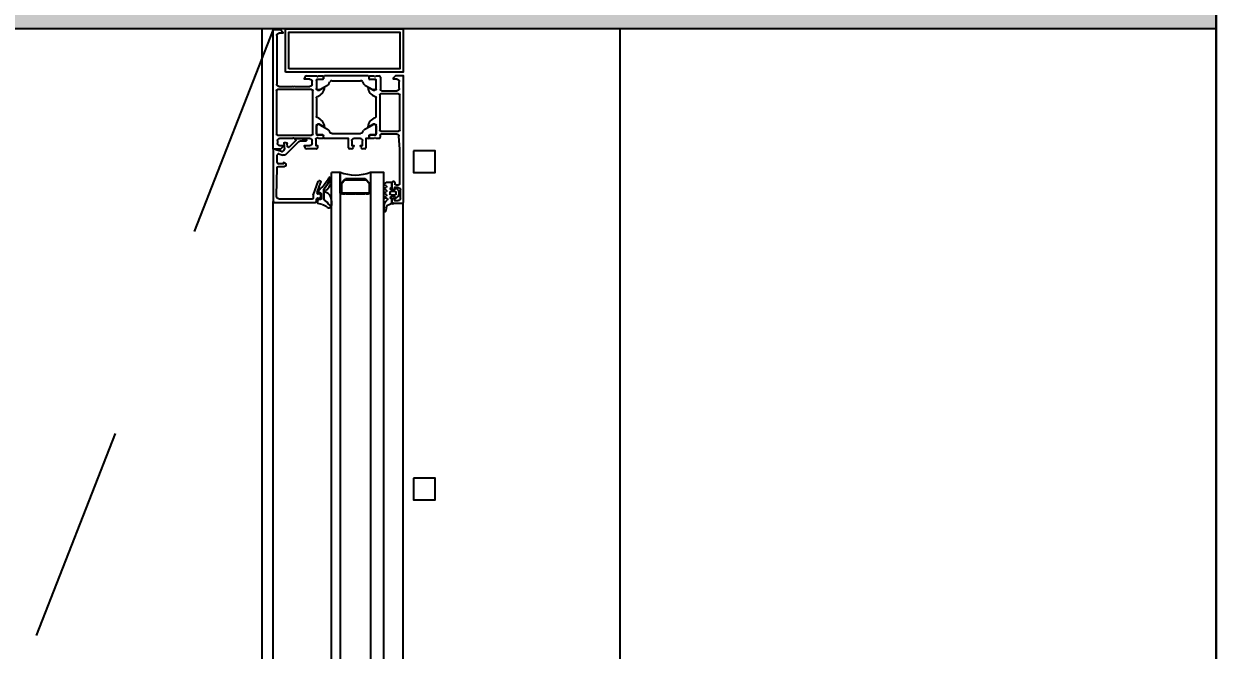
# Model space of a CAD drawing. Header units: metres. Extents: x 493 to 630, y -132 to -15.
# Drawn here: x 570.395 to 570.945, y -85.541 to -85.252 of the extents above; entities that cross this region are included whole.
import ezdxf

# ---------------------------------------------------------------- set-up
doc = ezdxf.new("R2010")
doc.units = ezdxf.units.M
doc.header["$MEASUREMENT"] = 0
doc.header["$PDMODE"] = 3
doc.linetypes.add('HIDDEN2', pattern=[0.1875, 0.125, -0.0625])
for name, color, linetype in [('a_caramida', 2, 'Continuous'), ('a_cote_50', 9, 'Continuous'), ('a_gipscarton', 41, 'Continuous'), ('a_pereti_hasuri', 253, 'Continuous'), ('a_punctat', 40, 'HIDDEN2'), ('a_sticla', 4, 'Continuous'), ('a_tamplarie_ferestre', 6, 'Continuous'), ('a_vederi', 74, 'Continuous'), ('a_vederi subtiri', 124, 'Continuous')]:
    doc.layers.add(name, color=color, linetype=linetype)
doc.styles.get("Standard").update_dxf_attribs({"font": 'ARIALN.TTF'})
doc.dimstyles.new('50 cote', dxfattribs={"dimtxt": 0.09, "dimasz": 0.06, "dimexe": 0, "dimexo": 0, "dimgap": 0.018, "dimtad": 1, "dimdec": 1, "dimlfac": 100, "dimrnd": 0.5, "dimdsep": 46, "dimtxsty": 'Standard', "dimblk": 'OBLIQUE', "dimcen": 0.00045, "dimclrd": 256, "dimclrt": 4, "dimadec": 1, "dimazin": 0, "dimtfac": 1, "dimtdec": 1, "dimtix": 1, "dimtofl": 0, "dimtmove": 0, "dimatfit": 3, "dimldrblk": 'OBLIQUE', "dimfxl": 0, "dimtolj": 1, "dimtzin": 0, "dimarcsym": 0})

# ---------------------------------------------------------------- blocks, each defined once
blk = doc.blocks.new('_Oblique')
at = {"color": 0, "linetype": 'ByBlock', "lineweight": -2}
blk.add_line((-0.5, -0.5), (0.5, 0.5), dxfattribs=at)
blk = doc.blocks.new('*D165')
at = {"layer": 'a_cote_50', "lineweight": -2, "ltscale": 0.3}
blk.add_line((570.1486307733767, -86.40458062453587), (570.1486307733767, -85.25458062453586), dxfattribs=at)
at = {"layer": 'Defpoints', "color": 0, "ltscale": 0.3}
for p in [(570.1486307733767, -85.25458062453586), (570.4403166750778, -85.25458062453586), (570.4403166750778, -86.40458062453587)]:
    blk.add_point(p, dxfattribs=at)
at = {"layer": 'a_cote_50', "lineweight": -2, "ltscale": 0.3, "xscale": 0.06, "yscale": 0.06, "zscale": 0.06}
for p, rotation in [((570.1486307733767, -85.25458062453586), 90), ((570.1486307733767, -86.40458062453587), 270)]:
    blk.add_blockref('_Oblique', p, dxfattribs=dict(at, rotation=rotation))
at = {"layer": 'a_cote_50', "color": 4, "ltscale": 0.3, "char_height": 0.09, "attachment_point": 5, "rotation": 90}
for s, insert in [('\\A1;115', (570.0846792044816, -85.829580624536)), ('\\A1;80', (570.2125823422715, -85.829580624536))]:
    blk.add_mtext(s, dxfattribs=dict(at, insert=insert))
blk = doc.blocks.new('__4FAFA3F2_FC5C_44BB_A64D_ECB77A95FE74_')
at = {"layer": 'a_vederi subtiri'}
for p, q in [((-124.3562511024065, 71.49999999985448), (-123.2625011026394, 71.49999999985448)), ((-123.2625011026394, 71.49999999985448), (-123.0437511024065, 71.25)), ((-123.0437511024065, 71.25), (-122.8250011026394, 71.49999999985448)), ((-122.8250011026394, 71.49999999985448), (-118.8896831609309, 71.49999999985448)), ((-118.010319044115, 71.49999999985448), (-114.0750011026394, 71.49999999985448)), ((-114.0750011026394, 71.49999999985448), (-113.8562511026394, 71.25)), ((-113.8562511026394, 71.25), (-113.6375011026394, 71.49999999985448)), ((-113.6375011026394, 71.49999999985448), (-112.5437511026394, 71.49999999985448)), ((-125.4500011026394, 66.99999999985448), (-125.4500011026394, 70.99999999988358)), ((-125.4500011026394, 61.49999999988358), (-125.4500011026394, 66.99999999985448)), ((-125.0125011026394, 70.99999999988358), (-125.0125011026394, 66.99999999985448)), ((-125.0125011026394, 66.81066017167177), (-125.0125011026394, 70.74999999985448)), ((-125.0125011026394, 66.99999999985448), (-125.0125011026394, 66.81066017167177)), ((-124.8202899277676, 66.28033008577768), (-123.4547122775111, 64.71966991398949)), ((-123.4547122775111, 64.71966991398949), (-124.8202899277676, 66.28033008577768)), ((-124.6975011024624, 66.81066017167177), (-124.6975011024624, 70.74999999985448)), ((-123.2319736413192, 64.97422835521866), (-124.5975512915757, 66.53488852712326)), ((-124.3562511024065, 71.13999999989755), (-119.0254425092135, 71.13999999989755)), ((-117.8745596958324, 71.13999999989755), (-112.5437511026394, 71.13999999989755)), ((-112.3024509134702, 66.53488852712326), (-113.6680285637267, 64.97422835521866)), ((-113.4452899277676, 64.71966991398949), (-112.0797122775111, 66.28033008577768)), ((-112.0797122775111, 66.28033008577768), (-113.4452899277676, 64.71966991398949)), ((-112.2025011025835, 70.74999999985448), (-112.2025011025835, 66.81066017167177)), ((-111.8875011026394, 66.99999999985448), (-111.8875011026394, 70.99999999988358)), ((-111.8875011026394, 70.74999999985448), (-111.8875011026394, 66.81066017167177)), ((-111.8875011026394, 66.81066017167177), (-111.8875011026394, 66.99999999985448)), ((-111.4500011026394, 70.99999999988358), (-111.4500011026394, 66.99999999985448)), ((-111.4500011026394, 66.99999999985448), (-111.4500011026394, 61.49999999988358)), ((-113.9093287528958, 64.85999999986961), (-122.9906734523829, 64.85999999986961)), ((-122.9906734523829, 64.49999999985448), (-113.9093287528958, 64.49999999985448)), ((-113.9093287528958, 64.49999999985448), (-122.9906734523829, 64.49999999985448))]:
    blk.add_line(p, q, dxfattribs=at)
at = {"layer": 'a_vederi subtiri', "extrusion": (2e-16, 2.000000000000001e-16, -1)}
for centre, radius, start, end in [((124.3060278883204, 70.79394531238358), 0.707838677237907, 356.4405713952564, 85.93127893733272), ((118.4500011026394, 71.76164062495809), 0.5116406250000021, 210.7555134559261, 329.2444865440739), ((112.5939743169583, 70.79394531238358), 0.7078386772379076, 94.06872106266727, 183.5594286047437), ((125.2312511026394, 71.02929687488358), 0.2207031249999999, 352.3718503293429, 187.6281496706571), ((125.2312511026394, 66.97070312485448), 0.2207031249999999, 172.371850329343, 7.628149670657059), ((125.2312511026394, 66.97070312485448), 0.2207031249999999, 172.371850329343, 7.628149670657059), ((124.2048949212767, 66.80336917506065), 0.8076390920070746, 319.6379859252439, 0.5172471456179616), ((124.2048949212767, 66.80336917506065), 0.8076390920070561, 319.6379859252439, 0.5172471456179616), ((124.3301350313704, 70.77285156247672), 0.3680761121636999, 356.4405713952564, 85.93127893733272), ((124.2775458882097, 66.80686885336763), 0.4199723278436767, 319.6379859252439, 0.5172471456179616), ((118.4500011026394, 71.67726562483585), 0.7872656250000108, 223.0350141754325, 316.9649858245675), ((112.5698671741411, 70.77285156247672), 0.3680761121637185, 94.06872106266727, 183.5594286047437), ((112.622456317069, 66.80686885336763), 0.4199723278436483, 179.4827528543821, 220.362014074756), ((112.695107284002, 66.80336917506065), 0.8076390920070647, 179.4827528543821, 220.362014074756), ((112.695107284002, 66.80336917506065), 0.8076390920070755, 179.4827528543821, 220.362014074756), ((111.6687511026394, 71.02929687488358), 0.2207031249999999, 352.3718503293429, 187.6281496706571), ((111.6687511026394, 66.97070312485448), 0.2207031249999999, 172.371850329343, 7.628149670657059), ((111.6687511026394, 66.97070312485448), 0.2207031249999999, 172.371850329343, 7.628149670657059), ((118.4500011026394, 44.30178832099773), 18.56821167883212, 67.85273984560007, 112.1472601544), ((122.9823408846278, 65.11756334116217), 0.617619552900235, 270.7730251426407, 319.8915003898574), ((122.9823408846278, 65.11756334116217), 0.617619552900235, 270.7730251426407, 319.8915003898574), ((122.9863405169453, 65.18113293728675), 0.3211621675081091, 270.7730251426407, 319.8915003898574), ((113.9136616881005, 65.18113293728675), 0.3211621675081109, 220.1084996101426, 269.2269748573593), ((113.917661320651, 65.11756334116217), 0.6176195529002321, 220.1084996101426, 269.2269748573593), ((113.917661320651, 65.11756334116217), 0.6176195529002375, 220.1084996101426, 269.2269748573593)]:
    blk.add_arc(centre, radius, start, end, dxfattribs=at)
blk = doc.blocks.new('fvsdv')
at = {"layer": 'a_tamplarie_ferestre', "extrusion": (0, -1.5e-15, -1)}
blk.add_line((616.6614823891448, -334.5287127975987), (616.6374117010116, -334.5287127975987), dxfattribs=at)
at = {"layer": 'a_tamplarie_ferestre', "extrusion": (-1.999999999963883e-16, -2.000627397658308e-16, -1)}
for points in [[(-616.636482390581, -334.4692127975866), (-616.636482390581, -334.4732127976759)], [(-616.6937823769416, -334.4715128007277), (-616.6937823769416, -334.4732127976759), (-616.6943823830454, -334.4732127976759), (-616.6954823891449, -334.4721127992018), (-616.6954823891449, -334.4687127975997), (-616.6369823905806, -334.4687127975997)], [(-616.6369823905806, -334.4737127976759), (-616.6382824088915, -334.4737127976759)], [(-616.6387823783739, -334.4732127976759), (-616.6387823783739, -334.4727127976759), (-616.6377823783735, -334.4727127976759), (-616.6377823783735, -334.4710128007277)], [(-616.6387823783739, -334.4700128006085), (-616.6427824088914, -334.4700128006085)], [(-616.6437823783733, -334.4710128007277), (-616.6437823783733, -334.4727127976759), (-616.6427823783738, -334.4727127976759), (-616.6427823783738, -334.4732127976759)], [(-616.6432823783733, -334.4737127976759), (-616.6460823966838, -334.4737127976759)], [(-616.6450823966843, -334.4720128007277), (-616.6450823966843, -334.4708127961501)], [(-616.6455823966838, -334.4703127960309), (-616.6614823905804, -334.4703127960309), (-616.6675394260265, -334.4706589111432)], [(-616.6460823966838, -334.4725128007277), (-616.6455823966838, -334.4725128007277)], [(-616.6465823966843, -334.4732127976759), (-616.6465823966843, -334.4730128007276)], [(-616.6684823886723, -334.4716572862013), (-616.6684823886723, -334.4788127961499)], [(-616.6698823825689, -334.479012793098), (-616.6698823825689, -334.4708128036603)], [(-616.6703823825693, -334.4703128036603), (-616.6865823766561, -334.4703128036603)], [(-616.6870823766557, -334.4708128036603), (-616.6870823766557, -334.479012793098)], [(-616.6884823891493, -334.4787127976758), (-616.6884823891493, -334.4715128007277)], [(-616.6894823891488, -334.4705128006085), (-616.6927823769421, -334.4705128006085)], [(-616.6664823886723, -334.4798127961499), (-616.6664823886723, -334.4812127976757)], [(-616.6679823886727, -334.4793127961499), (-616.6669823886727, -334.4793127961499)], [(-616.6865823766561, -334.479512793098), (-616.6703823825693, -334.479512793098)], [(-616.694782376942, -334.4792127976758), (-616.6889823891493, -334.4792127976758)], [(-616.695282376942, -334.4812136103577), (-616.695282376942, -334.4797127976757)], [(-616.6664825312056, -334.4849227946026), (-616.6664824323044, -334.485912812858), (-616.6621824292528, -334.485912812858)], [(-616.6664823886723, -334.4822127846757), (-616.6664823886723, -334.4840927956756)], [(-616.6666823896725, -334.4814859866757), (-616.6666823896725, -334.4819395806757)], [(-616.6667823886726, -334.4843927956757), (-616.6677623629913, -334.4843927956757)], [(-616.6677928841808, -334.4844228504567), (-616.6669825528483, -334.4844228162462)], [(-616.6680623629916, -334.4840927956756), (-616.6680623629916, -334.4813327976757)], [(-616.668092669103, -334.4817228650479), (-616.6680928971665, -334.4841228634428)], [(-616.6681823629918, -334.4812127976757), (-616.6724823886722, -334.4812127976757)], [(-616.6720692308575, -334.4812230394265), (-616.6685926893625, -334.4812228880743)], [(-616.6706711814733, -334.4863851410075), (-616.6727681066092, -334.4827535226797)], [(-616.6729823886726, -334.4817127976757), (-616.6729823886726, -334.4824127976757), (-616.6716008932148, -334.4848056179987)], [(-616.6764824301839, -334.4812126679759), (-616.6852826652358, -334.4812126679759)], [(-616.6901642022053, -334.4848056179987), (-616.6887827067476, -334.4824127976757), (-616.6887827067476, -334.4817127976757)], [(-616.6910936755818, -334.4863849596919), (-616.6889969076468, -334.4827532505993)], [(-616.6892827067476, -334.4812127976757), (-616.6935824026225, -334.4812127976757)], [(-616.6896958496469, -334.4812227975993), (-616.6931723911449, -334.4812227975993)], [(-616.693672389762, -334.4817227962164), (-616.6936720578115, -334.4841227945993)], [(-616.6937024026228, -334.4813327976757), (-616.6937024026228, -334.4840936083576)], [(-616.6939720578115, -334.4844227945993), (-616.694782389145, -334.4844227945993)], [(-616.694002402623, -334.4843936083577), (-616.6949823769418, -334.4843936083577)], [(-616.6950823759421, -334.4819403933577), (-616.6950823759421, -334.4814867993576)], [(-616.695282376942, -334.4840936083576), (-616.695282376942, -334.4822135973577)], [(-616.695282389145, -334.4849227945993), (-616.695282389145, -334.5050027945988)], [(-616.6616824216234, -334.486412812858), (-616.6616824216234, -334.4872438065104)], [(-616.6624234265672, -334.4882098099283), (-616.6631824063646, -334.488412812858), (-616.6631824063646, -334.487412812858), (-616.6654824246751, -334.487412812858)], [(-616.6654824246751, -334.4924128128579), (-616.6631824063646, -334.4924128128579), (-616.6631824292527, -334.4914128128579), (-616.6624234265672, -334.4916158157876)], [(-616.6664824323044, -334.488412812858), (-616.6664824323044, -334.4914128128579)], [(-616.6686818083808, -334.5015984472525), (-616.6686823828378, -334.4883273363929)], [(-616.6691929414393, -334.4874553434881), (-616.6700761929895, -334.4869596073277)], [(-616.692582388145, -334.4874611305992), (-616.6916886391983, -334.4869594517664)], [(-616.6930823901449, -334.5015984325989), (-616.6930823901449, -334.4883271565992)], [(-616.6616823987354, -334.4925818192056), (-616.6616824216234, -334.4934128128579)], [(-616.6621824292528, -334.4939128128578), (-616.6664827398382, -334.4939128128578), (-616.6664816620172, -334.5050027985833)], [(-616.6700755001198, -334.5029662969782), (-616.66919229149, -334.5024704843543)], [(-616.6916886391983, -334.5029661374318), (-616.692582388145, -334.5024644585989)], [(-616.6664822669605, -334.5058329290239), (-616.6664822669605, -334.5077129400238)], [(-616.6666822679612, -334.5079861440241), (-616.6666822679612, -334.5084397380243)], [(-616.6677622412798, -334.5055329290238), (-616.666782266961, -334.5055329290238)], [(-616.6669816403736, -334.505502820226), (-616.6677919717063, -334.5055028544364)], [(-616.6680622412794, -334.5085929268509), (-616.6680622412794, -334.5058329290239)], [(-616.66809195872, -334.5058028674221), (-616.6680915228827, -334.5082028657883)], [(-616.672767049598, -334.5071726146562), (-616.6706704388681, -334.5035408148059)], [(-616.6715940223327, -334.5051084043188), (-616.6729822669611, -334.5075129224463), (-616.6729822669611, -334.5082129270238)], [(-616.6717530799493, -334.504918394248), (-616.6717127662275, -334.5049129239721)], [(-616.6887825608826, -334.5082129270238), (-616.6887825608826, -334.5075129224463), (-616.690164631112, -334.5051190987281)], [(-616.6889969076468, -334.5071723385988), (-616.6910936755818, -334.5035406295062)], [(-616.6936720578115, -334.5058027945988), (-616.693672389762, -334.5082027929817)], [(-616.6937024320689, -334.5058327916948), (-616.6937024320689, -334.5085929268507)], [(-616.694782389145, -334.5055027945988), (-616.6939720578115, -334.5055027945988)], [(-616.6949824063879, -334.5055327916947), (-616.694002432068, -334.5055327916947)], [(-616.6950824053871, -334.5084396006947), (-616.6950824053871, -334.5079860066948)], [(-616.6952824063873, -334.5077128026953), (-616.6952824063873, -334.5058327916948)], [(-616.6616824013579, -334.5087127973242), (-616.6616823403223, -334.5132127973241)], [(-616.6661824195488, -334.5090127927469), (-616.6631824013572, -334.5090127927469), (-616.6631824013572, -334.5082127973242), (-616.6621824013579, -334.5082128049535)], [(-616.6626823403227, -334.514212797324), (-616.6631823403222, -334.514212797324), (-616.6631823403222, -334.5117127973241)], [(-616.6641823402034, -334.5107127973241), (-616.6654823890309, -334.5107127973241)], [(-616.6664823890318, -334.5117127973241), (-616.6664823890318, -334.5187127973239)], [(-616.6679824042902, -334.5266127914585), (-616.6679824042902, -334.5109127942723)], [(-616.6724822669604, -334.5087129193944), (-616.6681822414878, -334.5087129268504)], [(-616.6684824042898, -334.5104127942723), (-616.688482405243, -334.5104127942723)], [(-616.6685914998562, -334.508702886048), (-616.6720680413509, -334.5087030374002)], [(-616.6852573295893, -334.5087129193944), (-616.6765245780231, -334.5087129193944)], [(-616.688982405243, -334.5109127942723), (-616.688982405243, -334.5266127914585)], [(-616.6935824318606, -334.5087129268502), (-616.689282560883, -334.5087129193944)], [(-616.6931623911449, -334.5087027915987), (-616.6896958496469, -334.5087027915987)], [(-616.690482420502, -334.5187127973239), (-616.690482420502, -334.5117127973241)], [(-616.6914824205015, -334.5107127973241), (-616.6927824082951, -334.5107127973241)], [(-616.6937824063878, -334.5117127973241), (-616.6937824063878, -334.514212797324), (-616.6942824063877, -334.514212797324)], [(-616.6952824063873, -334.5132127973241), (-616.6952824063873, -334.5087127896947)], [(-616.6631823403222, -334.5257132476964), (-616.6631823403222, -334.5242127901715), (-616.6625823647363, -334.5242127901715), (-616.6614823891457, -334.5253127655187), (-616.6614823891457, -334.5287127975982), (-616.7166367095814, -334.5287244009314), (-616.7166367095814, -334.5253243993694), (-616.7155367339955, -334.5242244011342), (-616.714936727892, -334.5242244011342), (-616.714936727892, -334.5260244115764)], [(-616.6664823890318, -334.5197127973239), (-616.6664823890318, -334.5257132324381)], [(-616.690482420502, -334.5260128082437), (-616.690482420502, -334.5197127973239)], [(-616.6654823890309, -334.5267132400674), (-616.6641823402034, -334.5267132400674)], [(-616.688482405243, -334.5271127914585), (-616.6684824042898, -334.5271127914585)], [(-616.7139367297993, -334.5270244115764), (-616.6914824205015, -334.5270128082437)]]:
    blk.add_lwpolyline(points, dxfattribs=at)
at = {"layer": 'a_tamplarie_ferestre'}
for points in [[(616.6969796253077, -334.5229318787727), (616.7169796253081, -334.5229318787727), (616.7169796253127, -334.468724400932), (616.6969796253122, -334.468724400932)], [(616.698479625308, -334.5214318787728), (616.7154796253078, -334.5214318787728), (616.7154796253124, -334.470224400932), (616.6984796253125, -334.470224400932)]]:
    blk.add_lwpolyline(points, close=True, dxfattribs=at)
at = {"layer": 'a_tamplarie_ferestre', "extrusion": (0, -1.5e-15, -1)}
for points in [[(-616.6389116991038, -334.5082128738945), (-616.6389116991038, -334.5072128777092)], [(-616.6394116971967, -334.5067128777092), (-616.6404116952897, -334.5067128777092)], [(-616.6465827760919, -334.5080012284072), (-616.6405926069535, -334.5101826857784)], [(-616.6409116952898, -334.5072128777092), (-616.6409116952898, -334.5079688744133)], [(-616.6415827574153, -334.5084389208175), (-616.6462405782338, -334.5067425613814)], [(-616.6469116819378, -334.507212373602), (-616.6469116819378, -334.5075314127088)], [(-616.6369117029187, -334.528249747674), (-616.6369117029187, -334.5092128738945)], [(-616.6374117010116, -334.5087128738945), (-616.6384116991037, -334.5087128738945)], [(-616.6658959792046, -334.5135194304092), (-616.6658959789509, -334.5146387802781)], [(-616.6662959883604, -334.5153481199844), (-616.6662959883604, -334.5186381446406)], [(-616.6550273826513, -334.5232185518844), (-616.6553960040007, -334.5238497569663), (-616.6547960036194, -334.5238497574433), (-616.6547960055275, -334.5262497520549)], [(-616.6593064558899, -334.5261203215225), (-616.6587868330869, -334.5241810667618)], [(-616.6643871769345, -334.5237569452461), (-616.6615427626173, -334.5235054209335)], [(-616.6644959853081, -334.5227188170059), (-616.6644959853081, -334.5236573339387)], [(-616.6552960026663, -334.526749750982), (-616.658823499957, -334.5267497465713)], [(-616.6604896774686, -334.5247604408366), (-616.6611966841617, -334.5273791411025)]]:
    blk.add_lwpolyline(points, dxfattribs=at)
for points in [[(-616.6404215128002, -334.5102128700798), (-616.6389116991047, -334.51021287008, -0.4142048407650049), (-616.6384116991037, -334.5107128700798), (-616.6384116991037, -334.5256847534282, -0.426752481241578), (-616.6399756963726, -334.5271827499969), (-616.6530173969829, -334.5267692342841, -0.4017347394656232), (-616.6534960072429, -334.5262696920146), (-616.6534960072429, -334.5234375560386)], [(-616.6591750777159, -334.5227321684463), (-616.664810208026, -334.5170970381359, -0.1989123673822696), (-616.665395994464, -334.5156828245736), (-616.665395994464, -334.5135194304092)], [(-616.6661218423367, -334.5187052443218), (-616.6657772808474, -334.518324499379, -0.4930404387425781), (-616.6654626295956, -334.5182830717666), (-616.6624744621311, -334.521265583287, -0.637079024899166), (-616.6627844443708, -334.5221172216042), (-616.6640395642905, -334.5222207243545)]]:
    blk.add_lwpolyline(points, format="xyb", dxfattribs=at)
at = {"layer": 'a_tamplarie_ferestre', "extrusion": (-1.999999999963883e-16, -2.000627397658308e-16, -1)}
for centre, radius, start, end in [((-616.6369823869377, -334.4692127939564), 0.0004999963568365369, 359.9995840237517, 90.00041748093061), ((-616.6369823869412, -334.4732128013152), 0.0004999963606447729, 269.9995829620062, 0.0004170445076121595), ((-616.6382824291462, -334.4732128484463), 0.0004999492300512524, 179.9941815565616, 270.0023212752666), ((-616.6432824271093, -334.4732127489402), 0.0005000487381371209, 270.0055841559429, 359.9944158375433), ((-616.6460824095659, -334.4730127878461), 0.0004999871185779336, 89.99852384808548, 180.0014761584283), ((-616.6460824104842, -334.4732128114759), 0.0004999862001939583, 179.9984185919793, 270.0015814145345), ((-616.6669823886727, -334.4798127961499), 0.0004999999999881748, 0, 90), ((-616.6947823907415, -334.4797127838758), 0.0004999862001939237, 89.99841858546546, 180.0015814080207), ((-616.6621824513003, -334.4864128425352), 0.0005000296776441326, 0.003400552581995896, 89.99747370363386), ((-616.6667823886726, -334.4840927956756), 0.0002999999999929066, 270, 0), ((-616.6669825312051, -334.4849228162457), 0.0004999999999881747, 0.002480120208054673, 90.00248012020808), ((-616.6677623629913, -334.4840927956756), 0.0002999999999929013, 180, 270), ((-616.6685926650799, -334.4817228840512), 0.0004999959774337602, 0.002177639992241094, 90.00278260042404), ((-616.6717205084574, -334.484874677891), 0.000138119784645033, 264.3774224610111, 29.99999999751501), ((-616.6712441654312, -334.4800361888139), 0.004999999999881794, 197.7469977029321, 264.3774224610111), ((-616.671926877363, -334.4822128513403), 0.0009999960709008312, 98.18408816903201, 212.7294962203608), ((-616.6905209299889, -334.4800361888139), 0.004999999999881608, 275.6225775389889, 342.2530022970679), ((-616.6900445869633, -334.484874677891), 0.0001381197846450354, 150.000000002485, 275.6225775389889), ((-616.6939720578115, -334.4841227945993), 0.0002999999999929083, 270, 0), ((-616.694002402623, -334.4840936083576), 0.0002999999999929064, 270, 0), ((-616.6949823769418, -334.4840936083576), 0.0002999999999929066, 180, 270), ((-616.6626833545662, -334.4925824338035), 0.001000956019629055, 0.03518023540125607, 74.9489400958685), ((-616.6626836141724, -334.4872430164889), 0.001001192860712961, 285.0627999272706, 359.9547890323745), ((-616.6693721757889, -334.4856350848548), 0.001499999999964529, 210.0024767199816, 242.0082254837521), ((-616.6920823897362, -334.4883271573937), 0.001000000408674858, 119.9998811996709, 179.9999544849903), ((-616.6621824439346, -334.4934127905465), 0.0005000223116292011, 270.001682332466, 359.9974434145755), ((-616.6920823897362, -334.5015984318045), 0.001000000408674854, 180.0000455150097, 240.0001188003292), ((-616.6669816620168, -334.5050028202264), 0.00049999999998818, 270.002480120208, 0.002480120208054673), ((-616.666782266961, -334.5058329290239), 0.0002999999999929103, 0, 90), ((-616.6677622412798, -334.5058329290239), 0.0002999999999929137, 90, 180), ((-616.6685915188594, -334.5082028900709), 0.000499995977433753, 270.0021776399923, 0.002782600423873765), ((-616.6693713682545, -334.5042907584975), 0.001499999999964511, 117.9967347536241, 150.0024835213092), ((-616.6717209801487, -334.5050517189604), 0.0001390378262387835, 335.9397297170084, 86.61317242161918), ((-616.6713465350218, -334.509824664497), 0.004923085062686922, 94.736839592394, 162.7104472882768), ((-616.6719257735476, -334.5077132131663), 0.0009999960709008257, 147.2754640201544, 261.8208720681917), ((-616.6904053083467, -334.5097823356339), 0.004881891175918552, 16.95440186401337, 85.66034805447025), ((-616.690046245342, -334.5050507488965), 0.0001366999999967652, 85.66034805447025, 209.9999185302323), ((-616.6939720578115, -334.5058027945988), 0.0002999999999929174, 0, 90), ((-616.694002432068, -334.5058327916948), 0.0002999999999929174, 0, 90), ((-616.6949824063879, -334.5058327916948), 0.0002999999999929174, 90, 180), ((-616.6626824277932, -334.5132127098539), 0.001000087474370509, 270.0050112563145, 359.9949887436852), ((-616.6621823706172, -334.5087127742129), 0.0004999692599016982, 359.9973514400586, 90.00352283244209), ((-616.694282372021, -334.5132127629589), 0.001000034366135351, 180.0019689320957, 269.9980310679043)]:
    blk.add_arc(centre, radius, start, end, dxfattribs=at)
at = {"layer": 'a_tamplarie_ferestre'}
for centre, radius, start, end in [((616.6387824215988, -334.4710128438339), 0.001000043226228888, 90.00247651157618, 179.9975303083473), ((616.6427824255763, -334.4710127534065), 0.0009999527981185412, 359.9972885690925, 90.00095603992932), ((616.6455823930447, -334.4708127923915), 0.0004999963606570516, 89.99958296200617, 180.0004307038958), ((616.6455823994252, -334.4720127979868), 0.0005000027408632844, 180.0003140812505, 269.999685931777), ((616.6674823978814, -334.4716572744904), 0.0009999907912387556, 359.9993290094217, 86.73072418246032), ((616.6703823825693, -334.4708128036603), 0.0004999999999881766, 90, 180), ((616.6865823766561, -334.4708128036603), 0.0004999999999881766, 0, 90), ((616.6894824090593, -334.4715128205188), 0.001000019910524334, 90.00114074456123, 179.9988660753621), ((616.6927824079268, -334.471512769624), 0.0009999690159288555, 359.9982178308895, 90.00177534267327), ((616.6679823886727, -334.4788127961499), 0.0004999999999881837, 270, 0), ((616.6703823825693, -334.479012793098), 0.0004999999999881837, 180, 270), ((616.6865823766561, -334.479012793098), 0.0004999999999881766, 270, 0), ((616.6889823855101, -334.4787128013151), 0.0004999963606447853, 179.9995829554924, 270.0004170379938), ((616.6664035522261, -334.4814803182677), 0.0002788950563208456, 358.8354106242616, 73.58012358911448), ((616.666403521577, -334.4819452413352), 0.0002789255417305512, 286.4245945580637, 1.162870074671405), ((616.6677928971667, -334.484122850457), 0.0002999999999929065, 269.9975198797919, 359.9975198797919), ((616.6681823629918, -334.4813327976757), 0.0001199999999971634, 90, 180), ((616.6724823886722, -334.4817127976757), 0.0004999999999881766, 0, 90), ((616.6764824301839, -334.4817126679759), 0.0004999999999882075, 90, 162.2530022970678), ((616.6852826652358, -334.4817126679759), 0.0004999999999883187, 17.74699770293214, 90), ((616.6892827067476, -334.4817127976757), 0.0004999999999881704, 90, 180), ((616.689838160296, -334.4822126156741), 0.0009999960709008303, 98.18160805244383, 212.7270160997201), ((616.6931723937846, -334.4817227935768), 0.0004999959774337582, 359.9996975197845, 90.00030248021555), ((616.6935824026225, -334.4813327976757), 0.0001199999999971634, 0, 90), ((616.6947823918239, -334.4849227919204), 0.0004999973210861574, 359.9996930187652, 90.00030698123477), ((616.6953612133882, -334.4814811309496), 0.0002788950563208394, 106.4198764108855, 181.1645893757385), ((616.6953612440376, -334.4819460540172), 0.0002789255417305553, 178.8371299253286, 253.5754054419363), ((616.6654824580864, -334.4884127870758), 0.000999974218394455, 359.9985227537711, 90.00191437922187), ((616.665482314654, -334.4914126952065), 0.001000117657443958, 270.006303003237, 359.9932598637672), ((616.6696823828366, -334.4883273796791), 0.000999999999976356, 119.303872864269, 179.997519879792), ((616.6923927137319, -334.485634959769), 0.001499999999964522, 209.9999966005126, 242.0057453634597), ((616.66968180838, -334.5015984905388), 0.0009999999999763508, 179.997519879792, 240.6911668989066), ((616.6394117032785, -334.5072128818834), 0.0005000041742330564, 90.00069689096702, 179.9995216755163), ((616.6404116875299, -334.5072128854686), 0.0005000077593987789, 0.0008891426421919295, 89.99911085816552), ((616.6464116819377, -334.507212373602), 0.000499999999988174, 0, 110.011418451356), ((616.6464116819377, -334.5075314127088), 0.0004999999999881393, 290.0102537740665, 0), ((616.6664033998652, -334.5079804833643), 0.0002789255417305544, 358.8371299253286, 73.57540544193631), ((616.6677919587203, -334.5058028544361), 0.0002999999999929102, 359.9975198797919, 89.99751987979195), ((616.689838160296, -334.507712973524), 0.0009999960709008264, 147.2729839002799, 261.8183919475561), ((616.6923927137319, -334.5042906294291), 0.001499999999964502, 117.9942546365403, 150.0000033994874), ((616.6931673937846, -334.5081977956741), 0.0005050207028431561, 269.4324295547182, 359.4330345187439), ((616.6947823918239, -334.5050027972777), 0.0004999973210933302, 269.9996930187652, 0.0003069812347468385), ((616.6953612734832, -334.5079803460357), 0.000278925541730555, 106.4245945580637, 181.1628700746714), ((616.6374117110824, -334.5092128820581), 0.000500008163680858, 90.00115402943341, 179.9990645370891), ((616.6404215128002, -334.5097128700799), 0.0004999999999882195, 270, 290.0102537740665), ((616.6641824277197, -334.5117128847214), 0.001000087401268234, 90.00501388788004, 179.9949929320431), ((616.6656459868343, -334.5135038975909), 0.0002504744573857769, 356.4446021656984, 183.5553978343016), ((616.6654823302339, -334.5117128561217), 0.001000058799433805, 0.003368664391707279, 89.9966313356083), ((616.6661822669903, -334.5087127927857), 0.0002999999999929289, 270.0291364078558, 359.9743623240125), ((616.6664034305144, -334.5084454064322), 0.0002788950563208143, 286.4198764108855, 1.164589375738513), ((616.6684824070311, -334.5109127970131), 0.0005000027408633035, 90.00031406822303, 179.9996859187494), ((616.6681822412801, -334.5085929268509), 0.0001199999999971626, 180, 270.0000993481113), ((616.6724822798429, -334.5082129322768), 0.0004999871177621114, 269.9985237699202, 0.0006019640941198639), ((616.6765245780231, -334.5082129193944), 0.000499999999987999, 197.2895527117232, 270), ((616.6852573295893, -334.5082129193944), 0.0004999999999881662, 270, 343.0455981359866), ((616.6884824025026, -334.5109127970131), 0.0005000027408632893, 0.0003140812505734675, 89.99968593177698), ((616.6892825480008, -334.5082129322768), 0.0004999871177621201, 179.9993980359059, 270.0014762300798), ((616.6914823894309, -334.5117127662533), 0.0009999689290966407, 89.99821968080188, 180.0017803126843), ((616.6927823875727, -334.5117128161392), 0.001000018815337834, 0.001078010384765943, 89.99881272102306), ((616.6935824320683, -334.5085929268507), 0.0001199999999971598, 269.9999006518887, 0), ((616.6953612428343, -334.5084452691027), 0.0002788950563208238, 178.8354106242615, 253.5801235891144), ((616.6661959883611, -334.5186381446406), 9.999999999763501e-05, 222.1440459667523, 0), ((616.6659773313947, -334.5153423561144), 0.0003187090900802913, 358.9637464256572, 59.24615152020042), ((616.6659575496908, -334.5192127973239), 0.0007248836686813678, 316.3884232686992, 43.61157673130081), ((616.6910073962947, -334.5192127973239), 0.0007249824704847863, 136.3958615993029, 223.6041384006971), ((616.6542950856326, -334.5235615366272), 0.0008086392632466716, 25.09690427962828, 171.1806240554214), ((616.6602357232684, -334.5237928433278), 0.001500000063743287, 134.9992078292225, 194.9997963380306), ((616.6639959887259, -334.5227188184746), 0.0004999965822622362, 0.0001683013155248172, 85.00023108022376), ((616.6643959853088, -334.5236573339387), 9.999999999763631e-05, 264.9466242946025, 0), ((616.637411703741, -334.5282127967766), 0.0005000008220376726, 180.0002205580834, 269.9996872345322), ((616.6641824266486, -334.5257131537404), 0.001000086330796236, 180.005382847695, 269.9950474458348), ((616.6654823342227, -334.5257131852587), 0.001000054809777459, 270.0031401350746, 359.9972969979186), ((616.6684824070311, -334.5266127887177), 0.0005000027408632963, 180.0003140812505, 269.999685931777), ((616.6884824025026, -334.5266127887177), 0.0005000027408632963, 270.000314068223, 359.9996859187494), ((616.6914824265716, -334.5260128021743), 0.001000006069137505, 180.0003477314173, 269.9996522685827), ((616.7139366719329, -334.5260243556166), 0.001000055961707848, 270.003315381704, 359.9967939064296)]:
    blk.add_arc(centre, radius, start, end, dxfattribs=at)
at = {"layer": 'a_tamplarie_ferestre', "extrusion": (0, -1.5e-15, -1)}
for centre, radius, start, end in [((-616.6414121108235, -334.5079685001684), 0.0005004156736208126, 250.0615984271312, 359.9571503118842), ((-616.6384117010673, -334.5082128758576), 0.0004999980369683452, 179.9997750540808, 270.0002249467399), ((-616.666395978951, -334.5146387803916), 0.0004999999999885265, 300.7538484797996, 1.300394605109548e-05), ((-616.6614556051134, -334.5245016181793), 0.00100000269142326, 344.9998270484658, 95.00008778229402), ((-616.6552960016477, -334.5262497548617), 0.0004999961203540096, 269.9998832731343, 0.0003216323453872522), ((-616.6588234749968, -334.5262497295832), 0.0005000169887408082, 165.0006950349404, 269.997139864485), ((-616.6616797058384, -334.527249675227), 0.0005000713486215687, 293.2396003736727, 344.9955059551618)]:
    blk.add_arc(centre, radius, start, end, dxfattribs=at)
at = {"layer": 'a_vederi subtiri'}
blk.add_line((616.650786821571, -334.4977127976001), (616.650786821571, -334.5017127976), dxfattribs=at)
at = {"layer": 'a_vederi subtiri', "extrusion": (-1.999999999963971e-16, -3.000627397658306e-16, -1)}
for points in [[(-616.6363343065709, -334.4735126496001), (-616.6362567355467, -334.4744770083913)], [(-616.6386342795709, -334.4740126436001), (-616.6367343005709, -334.4740126436001), (-616.6367343005709, -334.4731126556001)], [(-616.6400612886395, -334.4708591125306), (-616.6390199755708, -334.4719004216001)], [(-616.6396342795708, -334.4727040076976), (-616.6396342795708, -334.4740126436)], [(-616.6420537447923, -334.4707126666001), (-616.6404148413511, -334.4707126666001)], [(-616.6404342825708, -334.4743126436), (-616.6404342825708, -334.4724126596001)], [(-616.6409342825708, -334.4719126596001), (-616.6415343035708, -334.4719126596)], [(-616.6415343035708, -334.4748126436), (-616.6409342825708, -334.4748126436)], [(-616.6420343035708, -334.4724126596), (-616.6420343035708, -334.4743126436)], [(-616.6434485955707, -334.4719004066), (-616.6424072975043, -334.4708591125309)], [(-616.6428342915708, -334.4740126436), (-616.6428342915708, -334.4727040104947)], [(-616.6459342675707, -334.4740126435999), (-616.6438342915708, -334.4740126436)], [(-616.6455716581427, -334.4773261865446), (-616.6462342705707, -334.4763126345999), (-616.6462342705707, -334.4743126465999)], [(-616.6331935905711, -334.4775089386001), (-616.6355916354108, -334.4775089386001)], [(-616.634277336803, -334.4765311398943), (-616.6332015855711, -334.4766579256001)], [(-616.6373561820043, -334.4767357069669), (-616.6379629845709, -334.4760775116)], [(-616.6388342915709, -334.4764118016), (-616.6388342915709, -334.4770986264886)], [(-616.6396078102332, -334.4772417481464), (-616.639860399225, -334.47658254182)], [(-616.6406074365464, -334.4765825418166), (-616.6408603992377, -334.4772427233802)], [(-616.6416074365587, -334.4772427233848), (-616.6418603992398, -334.4765825418209)], [(-616.6426074365626, -334.4765825418208), (-616.6428603992296, -334.4772427233789)], [(-616.6436074365523, -334.4772427233789), (-616.6438603917295, -334.4765825613943)], [(-616.6446074290523, -334.4765825613943), (-616.6448633373216, -334.4772504303534)]]:
    blk.add_lwpolyline(points, dxfattribs=at)
at = {"layer": 'a_vederi subtiri'}
for points in [[(616.6355264455575, -334.5017611487438), (616.635549856729, -334.5022530206534)], [(616.635549856729, -334.5022580206534), (616.6355264455575, -334.5017661487438)], [(616.6376425143125, -334.5017574647258), (616.6355824963553, -334.5017580720093)], [(616.6360620795955, -334.5060992863919), (616.6364992567169, -334.5080289487495)], [(616.6368560398626, -334.5082557122846), (616.63824905414, -334.5079850868008)], [(616.6384888356156, -334.507648229107), (616.6383752959055, -334.5067504374605)], [(616.6386413218244, -334.5053075270058), (616.6426686590124, -334.5053075270058)], [(616.6426686590124, -334.5053125270058), (616.6386413218244, -334.5053125270058)], [(616.6386729252738, -334.5064127976001), (616.6408682293749, -334.5064127976001)], [(616.6411501374537, -334.5066101923611), (616.6415159846376, -334.507615358157)], [(616.6417979597376, -334.5078128453043), (616.6420532881665, -334.5078128453043)], [(616.6432706896694, -334.5051059999784), (616.6453633003586, -334.5035545883858)], [(616.6453633003586, -334.5035595883858), (616.6432706896694, -334.5051109999785)]]:
    blk.add_lwpolyline(points, dxfattribs=at)
for centre, radius, start, end in [((616.6340139794561, -334.4742966057354), 0.002249999999946795, 276.7217479484163, 355.4011476723755), ((616.6391342795708, -334.4740121494135), 0.0005000002442085208, 180.0566295954052, 359.9433704045948), ((616.6393342795708, -334.4727040076976), 0.0002999999999929063, 0, 99.73964668060187), ((616.6409344613404, -334.4724128383696), 0.0005001788015072356, 90.02047816571745, 179.9795218407963), ((616.6409344252045, -334.4743125009664), 0.0005001426539541591, 180.0163399505905, 269.9836600559242), ((616.6415341321392, -334.4724128310315), 0.0005001714608795216, 0.01963787227942547, 89.98036213097858), ((616.6415343062964, -334.4743126463256), 0.0004999972743997996, 269.9996876709552, 0.0003123323017207608), ((616.6431342915707, -334.4727040104947), 0.0002999999999929058, 80.26203326538406, 180), ((616.6433342915708, -334.474012149724), 0.0005000002439016095, 180.0565940008615, 359.9434059991385), ((616.6383343167968, -334.4764123061752), 0.0004999750288193882, 0.05782295233036559, 137.9620569838095), ((616.6402339178863, -334.4767256634801), 0.0003999999999905415, 20.96540299258313, 159.0345975311966), ((616.6422339179012, -334.476725663481), 0.0003999999999905419, 20.96540247417537, 159.0345975311966), ((616.6442339103909, -334.4767256830544), 0.0003999999999905423, 20.96540247417537, 159.0345975311966), ((616.6365487259567, -334.5022104784004), 0.000999999999976338, 182.7249976378283, 242.2796961542196), ((616.6489747856953, -334.508470460263), 0.006099887101392957, 93.39750691101565, 126.3031676419586), ((616.631112352264, -334.5072285513981), 0.005076912458413897, 12.85188408321461, 43.55871211189089), ((616.634222947094, -334.5066316226232), 0.003999999999905444, 29.32869377867863, 62.27969615421956), ((616.6386413218244, -334.5043125270058), 0.0009999999999763518, 201.3964516802927, 270), ((616.6386729252738, -334.5067127976001), 0.0002999999999929076, 90, 187.2076790987245), ((616.6408682293749, -334.5067127976001), 0.000299999999992913, 19.99983660274746, 90), ((616.6420371097312, -334.5040965667275), 0.0004762922707111377, 197.9160645135294, 321.431477886907), ((616.6426686590124, -334.5043125270058), 0.000999999999976357, 270, 307.0154715980083), ((616.6554754071967, -334.5177258569381), 0.0163409220760644, 116.7393562969046, 136.4488663776864)]:
    blk.add_arc(centre, radius, start, end, dxfattribs=at)
at = {"layer": 'a_vederi subtiri', "extrusion": (-1.999999999963971e-16, -3.000627397658306e-16, -1)}
for centre, radius, start, end in [((-616.6367336363832, -334.4735119854124), 0.0003993303646181676, 359.9047025339983, 90.09529746600182), ((-616.6392327258881, -334.4721123595437), 0.0003003004985533638, 260.2603533193982, 44.89040071777239), ((-616.6404148413511, -334.4712126666001), 0.0004999999999881722, 45.00011002197347, 90), ((-616.6420537447923, -334.4712126666001), 0.0004999999999881797, 90, 134.9998900286918), ((-616.6432358300254, -334.4721123470128), 0.0003003130297155874, 135.1113159497022, 279.737966734616), ((-616.6459354689944, -334.4743114451763), 0.0002988039917129593, 89.76962594087604, 180.2303740558671), ((-616.6331951035382, -334.4770834087587), 0.0004255325310577661, 270.2037137120204, 90.8728063412268), ((-616.6355916354108, -334.4751089386001), 0.002399999999943251, 222.6735360402774, 270), ((-616.6392342915709, -334.4770986264885), 0.0003999999999905412, 200.9654021234351, 0), ((-616.6412339178991, -334.4770996017201), 0.0003999999999905419, 200.9654031679532, 339.0345975258247), ((-616.6432339178909, -334.4770996017188), 0.0003999999999905412, 200.9654024688034, 339.0345975258247), ((-616.645236855983, -334.4771073086932), 0.0003999999999905419, 213.1747648287414, 339.0345975258247)]:
    blk.add_arc(centre, radius, start, end, dxfattribs=at)
at = {"layer": 'a_vederi subtiri', "extrusion": (3.629549024921876e-27, -6.273976584856378e-20, -1)}
for centre, radius, start, end in [((-616.635617885429, -334.5029198715166), 0.001157340695964786, 315.5692793092176, 85.46841751321399), ((-616.635617885429, -334.5029148715166), 0.001157340695964786, 85.46841751321399, 88.24774097682695), ((-616.6365487259567, -334.5022054784004), 0.000999999999976339, 297.7203038457804, 357.2750023621717), ((-616.6376433986983, -334.5047574645953), 0.002999999999929044, 89.98310947247194, 102.0138160473731), ((-616.6378100362042, -334.5059325234581), 0.004134773588893482, 96.35686410195424, 155.8835424279803), ((-616.6478742929064, -334.5087510805794), 0.00698944323349791, 38.568522113093, 90.33263641151872), ((-616.6489747263553, -334.5084753794907), 0.006099786874643171, 53.69683235804137, 86.60249308898436), ((-616.6479197133409, -334.5024597350475), 0.0006979967121983897, 89.60247494954103, 173.5474778636055), ((-616.6479197246406, -334.5024647470085), 0.0006979315997486338, 173.5474778636055, 253.0588442310644), ((-616.634222947094, -334.5066366226231), 0.003999999999905445, 117.7203038457804, 150.6713062213214), ((-616.6367918418073, -334.5079626617605), 0.0002999999999930683, 257.6435140912384, 347.2347733119193), ((-616.6386413218244, -334.5043075270058), 0.000999999999976351, 270, 338.6035483197072), ((-616.6381918418073, -334.5076905927449), 0.0002999999999928998, 171.8820071593785, 259.0059079418827), ((-616.6417979597376, -334.5075127976001), 0.0003000477042415295, 270, 340.0125583079609), ((-616.6420532881665, -334.5075128453043), 0.0002999999999929003, 230.9917724181919, 270), ((-616.632800447497, -334.4960898929883), 0.015000302720351, 223.7718755529361, 230.9917724181919), ((-616.6426686590124, -334.5043075270058), 0.0009999999999763612, 232.9845284019916, 270)]:
    blk.add_arc(centre, radius, start, end, dxfattribs=at)
at = {"xscale": -0.001000000000008328, "yscale": 0.001000000000008328, "zscale": 0.001000000000008328, "rotation": 90}
blk.add_blockref('__4FAFA3F2_FC5C_44BB_A64D_ECB77A95FE74_', (616.7122868215718, -334.6091627987013), dxfattribs=at)
blk = doc.blocks.new('tampalrie subsol')
at = {"layer": 'a_punctat', "ltscale": 0.5}
blk.add_line((570.5103300382887, -85.25492715566813), (570.2995533109633, -85.79349122334068), dxfattribs=at)
at = {"layer": 'a_sticla'}
blk.add_lwpolyline([(570.5413454870452, -85.32077439913323), (570.5412371515442, -85.79846868668704), (570.537237151551, -85.79846892027757), (570.5373454870521, -85.32077463272387)], dxfattribs=at)
blk.add_lwpolyline([(570.5553454870212, -85.32077358156604), (570.5552371515207, -85.79846786911986), (570.5612371515101, -85.79846751873384), (570.5613454870111, -85.32077323118014)], close=True, dxfattribs=at)
at = {"layer": 'a_vederi subtiri'}
blk.add_line((570.5702365946993, -85.78459187451159), (570.5703462931422, -85.3345771365683), dxfattribs=at)
blk.add_lwpolyline([(570.5101994215506, -85.78509537863528), (570.5103470834254, -85.33417983905426)], dxfattribs=at)
at = {"layer": 'a_gipscarton', "xscale": -1, "rotation": 270.0033459392063}
blk.add_blockref('fvsdv', (905.0750553315261, -701.9520270088516), dxfattribs=at)
blk = doc.blocks.new('*D1059')
at = {"layer": 'a_cote_50', "lineweight": -2, "ltscale": 0.3}
blk.add_line((14.38855641528585, -57.99435612923163), (14.38855641528585, -59.5343561292316), dxfattribs=at)
at = {"layer": 'Defpoints', "color": 0, "ltscale": 0.3}
for p in [(13.87822828924323, -57.99435612923163), (13.87822828924323, -59.5343561292316), (14.38855641528585, -59.5343561292316)]:
    blk.add_point(p, dxfattribs=at)
at = {"layer": 'a_cote_50', "lineweight": -2, "ltscale": 0.3, "xscale": 0.06, "yscale": 0.06, "zscale": 0.06}
for p, rotation in [((14.38855641528585, -57.99435612923163), 90), ((14.38855641528585, -59.5343561292316), 270)]:
    blk.add_blockref('_Oblique', p, dxfattribs=dict(at, rotation=rotation))
at = {"layer": 'a_cote_50', "color": 4, "ltscale": 0.3, "insert": (14.32460484639088, -58.7643561292316), "char_height": 0.09, "attachment_point": 5, "rotation": 90}
blk.add_mtext('\\A1;154', dxfattribs=at)
blk = doc.blocks.new('*D1060')
at = {"layer": 'a_cote_50', "lineweight": -2, "ltscale": 0.3}
blk.add_line((14.38855641528608, -59.5343561292316), (14.38855641528608, -60.6843561292316), dxfattribs=at)
at = {"layer": 'Defpoints', "color": 0, "ltscale": 0.3}
for p in [(13.87822828924323, -59.5343561292316), (13.87822828924323, -60.6843561292316), (14.38855641528608, -60.6843561292316)]:
    blk.add_point(p, dxfattribs=at)
at = {"layer": 'a_cote_50', "lineweight": -2, "ltscale": 0.3, "xscale": 0.06, "yscale": 0.06, "zscale": 0.06}
for p, rotation in [((14.38855641528608, -59.5343561292316), 90), ((14.38855641528608, -60.6843561292316), 270)]:
    blk.add_blockref('_Oblique', p, dxfattribs=dict(at, rotation=rotation))
at = {"layer": 'a_cote_50', "color": 4, "ltscale": 0.3, "insert": (14.32460484639111, -60.10935612923159), "char_height": 0.09, "attachment_point": 5, "rotation": 90}
blk.add_mtext('\\A1;115', dxfattribs=at)
blk = doc.blocks.new('COTE EXY')
at = {"layer": 'a_cote_50', "ltscale": 0.3}
for base, p1, p2, picture, middle in [((14.38855641528585, -59.5343561292316), (13.87822828924322, -57.9943561292316), (13.87822828924322, -59.53435612923157), '*D1059', (14.32460484639088, -58.7643561292316)), ((14.38855641528608, -60.6843561292316), (13.87822828924322, -59.53435612923157), (13.87822828924322, -60.68435612923157), '*D1060', (14.32460484639111, -60.10935612923159))]:
    dim = blk.add_linear_dim(base=base, p1=p1, p2=p2, angle=90, dimstyle='50 cote', override={"dimtmove": 1}, dxfattribs=at)
    dim.commit()
    dim.dimension.update_dxf_attribs({"geometry": picture, "text_midpoint": middle})

msp = doc.modelspace()

# ---------------------------------------------------------------- hatches: boundary and pattern name
at = {"layer": 'a_pereti_hasuri', "ltscale": 0.3}
h = msp.add_hatch(dxfattribs=at)
h.set_pattern_fill('ANSI33', color=256, scale=0.25, style=0)
h.set_pattern_definition([(45, (-4876.954643999999, 8292.469365), (-0.04419417382415922, 0.04419417382415922), []), (45, (-4876.91044982625, 8292.469365), (-0.04419417382415922, 0.04419417382415922), [0.03125, -0.015625])])
h.paths.add_polyline_path([(570.9453166750778, -85.25458062453583), (570.3353166750777, -85.25458062453583), (570.3353166750777, -84.57458062453583), (570.1653166750777, -84.57458062453583), (570.1653166750777, -84.28458062453583), (570.3153166750776, -84.28458062453583), (570.3153166750776, -83.71458062453587), (570.9453166750778, -83.71458062453587)])
h.paths.add_polyline_path([(568.4753166750777, -84.57458062453583), (568.4753166750777, -84.61458062453585), (568.1553166750778, -84.61458062453585), (568.1553166750778, -84.04458062453583), (568.4453166750777, -84.04458062453583), (568.4453166750777, -84.16458062453583), (568.5303621330113, -84.16458062453583), (568.5303621330113, -84.57458062453583)])
h.paths.add_polyline_path([(570.9453166750778, -86.40458062453584), (570.3353166750778, -86.40458062453584), (570.3353166750778, -88.56458062453584), (569.4803166750777, -88.56458062453584), (569.4803166750777, -88.84458062453584), (568.2203166750777, -88.84458062453584), (568.2203166750777, -91.99458062453584), (567.9853166750777, -91.99458062453584), (567.9853166750777, -92.79458062453722), (568.7453166750777, -92.79458062453722), (568.7453166750778, -89.1211263809465), (570.9453166750778, -89.1211263809465)])

# ---------------------------------------------------------------- linework, layer by layer
at = {"layer": 'a_caramida', "ltscale": 0.3}
msp.add_lwpolyline([(570.9453166750778, -85.25458062453583), (570.3353166750777, -85.25458062453583), (570.3353166750777, -84.57458062453583), (570.1653166750777, -84.57458062453583), (570.1653166750777, -84.28458062453583), (570.3153166750776, -84.28458062453583), (570.3153166750776, -83.71458062453587), (570.9453166750778, -83.71458062453587)], close=True, dxfattribs=at)
at = {"layer": 'a_cote_50', "ltscale": 0.3}
for points in [[(568.7453166750778, -89.1211263809465), (570.9453166750778, -89.1211263809465), (570.9453166750778, -40.27447668442002), (567.4818226940331, -40.56308421270027), (568.5644972313895, -28.80283193623871), (539.9527381228418, -21.8687969843187), (539.8349725835777, -22.35473039308784), (536.1514146127365, -21.4620233204346), (536.2469466087755, -30.29150652375592), (538.1811443080344, -30.76025765505513), (536.8810127545487, -36.12496248790758), (548.636713779582, -38.97394641380667), (557.262476093481, -41.0913914603321), (557.2618166272287, -51.31639530922565), (560.1355784424437, -51.31658065379496), (560.1355784424437, -58.22198336743243), (560.1355784424437, -71.7995806245356), (557.255124781431, -71.7995806245356), (557.325124781431, -78.56958062453558), (553.785124781431, -78.56958062453558), (553.785124781431, -89.1211263809465), (570.9453166750778, -89.1211263809465)], [(570.6253166750778, -47.63112638094654), (570.6253166750778, -59.25112638094654), (570.7953166750779, -59.25112638094654), (570.7953166750779, -59.88112638094654), (570.6253166750778, -59.88112638094654), (570.6253166750778, -60.07112638094654), (570.2953166750779, -60.07112638094654), (570.2953166750779, -62.28112638094652), (570.6253166750778, -62.28112638094652), (570.6253166750778, -62.47112638094652), (570.7953166750779, -62.47112638094652), (570.7953166750779, -63.1111263809465), (570.6253166750778, -63.1111263809465), (570.6253166750778, -74.7411263809465), (570.8655085687244, -74.7411263809465), (570.8663839890121, -81.69113632327395), (570.9453166750778, -81.69112638094649), (570.9453166750778, -89.1211263809465), (568.7453166750778, -89.1211263809465), (568.7453166750777, -92.79458062453722), (506.1202529114588, -92.7945806245372)]]:
    msp.add_lwpolyline(points, dxfattribs=at)
for points in [[(570.5750578839644, -85.31087443021656), (570.5750578839644, -85.32087443021655), (570.5850578839644, -85.32087443021655), (570.5850578839644, -85.31087443021656)], [(570.5750580601047, -85.46170812080285), (570.5750580601047, -85.47170812080284), (570.5850580601046, -85.47170812080284), (570.5850580601046, -85.46170812080285)]]:
    msp.add_lwpolyline(points, close=True, dxfattribs=at)
at = {"layer": 'a_vederi', "ltscale": 0.3}
for points in [[(570.5053166750777, -86.40438873088928), (570.5053166750777, -85.25438873088927)], [(570.6703166750776, -85.25458062453583), (570.6703166750776, -86.40458062453584)]]:
    msp.add_lwpolyline(points, dxfattribs=at)

# ---------------------------------------------------------------- block references
at = {"layer": 'a_cote_50'}
msp.add_blockref('COTE EXY', (557.0670883858346, -25.72022449530427), dxfattribs=at)
at = {"layer": 'a_tamplarie_ferestre'}
msp.add_blockref('tampalrie subsol', (0, 0), dxfattribs=at)

# ---------------------------------------------------------------- dimensions: what is measured, and where the dimension line sits
at = {"layer": 'a_cote_50', "ltscale": 0.3}
dim = msp.add_linear_dim(base=(570.1486307733767, -85.25458062453586), p1=(570.4403166750776, -86.40458062453584), p2=(570.4403166750776, -85.25458062453583), angle=270, text='<>\\X80', dimstyle='50 cote', override={"dimtmove": 1}, dxfattribs=at)
dim.commit()
dim.dimension.update_dxf_attribs({"geometry": '*D165', "text_midpoint": (570.1486307733766, -85.829580624536)})

doc.saveas('drawing.dxf')
